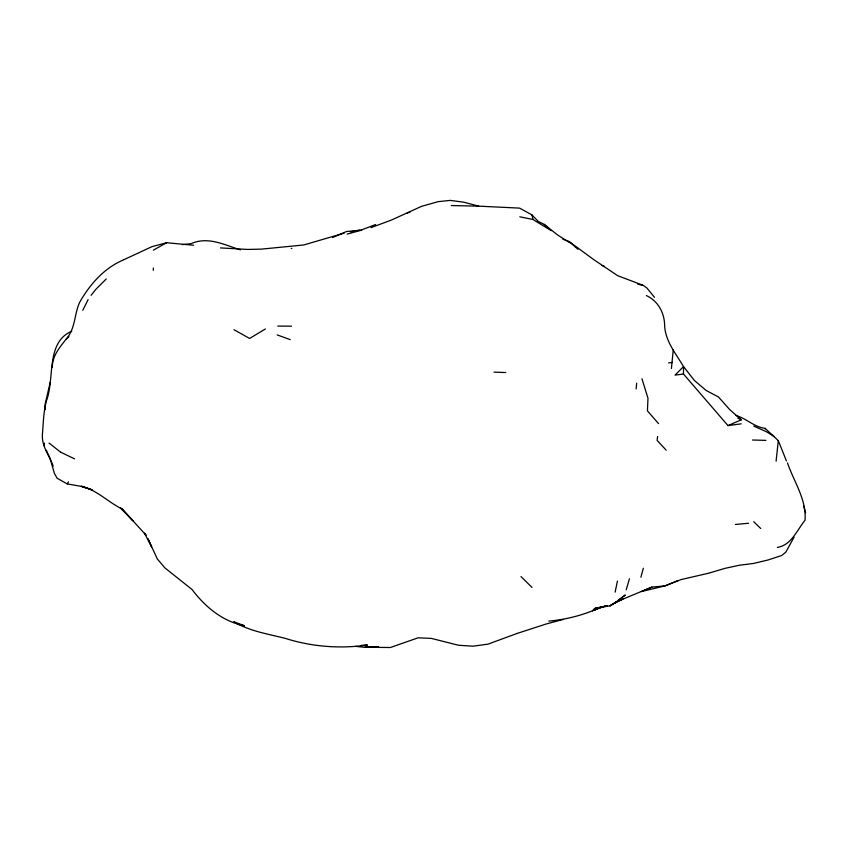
<?xml version="1.0" encoding="UTF-8"?>
<svg xmlns="http://www.w3.org/2000/svg" width="848" height="848" viewBox="0 0 848 848"><rect width="100%" height="100%" fill="white"/><g stroke="black" fill="none" stroke-linecap="round" stroke-linejoin="round"><path stroke-width="1.27" d="M741.205 423.841L727.987 425.601L683.467 374L683.53 366.569C675.771 353.478 665.033 340.832 664.609 324.901C664.344 312.552 657.825 300.817 646.367 295.57M153.287 270.321L153.35 268M671.425 368.477L673.291 349.535M787.453 462.913C793.898 481.653 806.745 499.769 805.006 520.28C796.929 530.138 791.438 545.285 777.309 547.395M636.148 388.914L636.647 383.179M735.863 415.499C746.229 418.287 754.063 427.021 765.15 428.357L778.294 440.61L776.111 461.132M44.17 445.613L44.446 443.091M657.592 436.529L657.126 440.409L666.199 450.214M71.709 331.261C45.601 342.232 54.94 378.653 46.417 400.881C43.481 411.895 43.333 423.311 42.4 434.6C41.637 446.589 49.375 455.471 53.191 466.114M52.332 367.396C52.205 354.273 61.968 345.115 69.07 335.225C75.377 325.134 74.762 312.954 79.659 302.312C89.856 284.451 103.975 268.169 123.289 259.986M615.139 592.116L617.439 581.05M50.191 382.321L45.082 404.496L45.198 409.584M640.897 577.265L643.314 568.255M626.227 589.795L629.449 578.781M764.917 428.908L765.15 428.357M82.775 310.315L88.107 299.556M794.078 537.113L785.778 552.207L781.633 555.525L767.97 560.009L753.512 563.454L739.308 565.245L724.998 568.351L708.621 573.216L680.986 579.608L665.086 585.873L641.321 591.575L651.847 587.123L665.086 585.873L678.114 580.488M46.311 450.246L50.064 458.344L54.399 473.417L57.123 478.24L67.183 483.901L68.455 481.876M91.086 295.316L96.036 289.126L106.254 278.971M66.239 339.285L68.964 336.603M616.178 601.963L610.051 605.79L595.031 608.334L602.218 606.839M618.203 600.416L625.283 595.01L614.153 603.511L622.962 599.006L618.181 600.882M153.361 250.16L166.6 242.74L193.588 245.252M265.392 328.971L249.609 338.447L233.963 329.702M406.892 213.378L410.294 211.852M123.893 259.689L152.078 246.609L166.6 242.74M727.987 425.601L741.332 419.792L729.683 409.584L718.521 397.012L706.119 390.44L694.417 380.498L683.53 366.569L675.061 375.123L683.467 374M332.713 237.482L346.472 231.536L360.813 230.179L375.643 224.55M651.847 587.123L617.63 601.317M517.036 633.467L488.077 644.12L473.142 646.197L458.556 645.264L431.441 638.427L418.17 637.802L390.356 647.512L364.947 647.257L378.727 647.109L365.467 647.384L355.725 646.367M605.196 605.928L592.519 610.634L596.95 608.97C581.781 615.51 565.319 619.655 548.836 621.107M592.519 610.634L603.405 606.574M370.968 227.646L391.299 220.109L421.636 206.308L438.204 201.644L450.362 200.393L463.75 202.184L478.717 206.149L519.57 208.12L531.929 214.873L538.332 221.498L544.299 224.413L557.369 234.79L569.506 242.634M517.142 633.424L546.494 623.905L563.199 619.464M344.161 233.168L303.658 244.987L261.555 249.111L247.733 249.439L220.544 247.913M347.161 234.101L361.725 230.126M602.25 606.765L593.971 608.991L606.829 605.949M604.613 606.341L607.009 605.832M191.955 243.291C208.629 236.401 224.731 245.03 240.45 249.842M350.595 231.822L359.711 230.115M668.584 362.923L672.411 362.425M182.373 244.637L191.129 243.662M735.375 524.467L748.614 523.269M361.036 645.413L367.449 645.01C340.016 648.996 311.523 646.738 285.023 638.3C267.565 633.901 249.439 631.103 233.73 621.775L244.362 625.654M291.235 248.422L291.85 248.411M277.794 326.088L291.521 326.173M451.337 205.545L478.717 206.149M752.526 440.006L765.871 440.377M494.002 372.145L505.8 372.526M67.183 483.901L80.634 486.264L92.474 489.953M519.813 216.802L533.01 219.505L551.274 230.709M637.738 284.186L642.646 285.373M244.362 625.739C222.526 621.467 205.046 606.744 191.966 589.434L164.83 567.842L157.346 558.97L147.965 538.798L151.612 546.865L144.467 533.169L146.089 535.226L122.239 509.065L120.172 507.729L132.998 520.789L121.932 508.885C107.866 502.005 96.884 489.964 81.313 486.211L91.181 489.508M602.048 265.572L604.518 266.325M277.179 334.896L290.239 339.624M562.807 239.157L568.997 241.426L593.536 259.477L617.704 275.706L643.219 285.331L646.886 288.002L654.508 297.298M753.777 426.109L766.38 431.706L774.478 436.667M737.813 418.128L741.332 419.792M60.844 452.291L74.55 458.853M476.777 205.672L477.88 206.488M49.067 443.048L60.462 452.058M568.997 241.426L577.944 249.312M753.713 521.7L760.709 528.495M521.001 576.576L532.014 587.431M544.299 224.413L547.713 228.112M658.546 423.608L647.427 410.856L647.978 398.253L641.957 378.759M778.294 440.61L786.414 460.93M803.597 505.949L805.6 512.733M531.929 214.873L533.01 219.505M619.167 600.342L610.051 605.79L619.167 600.342"/></g></svg>
